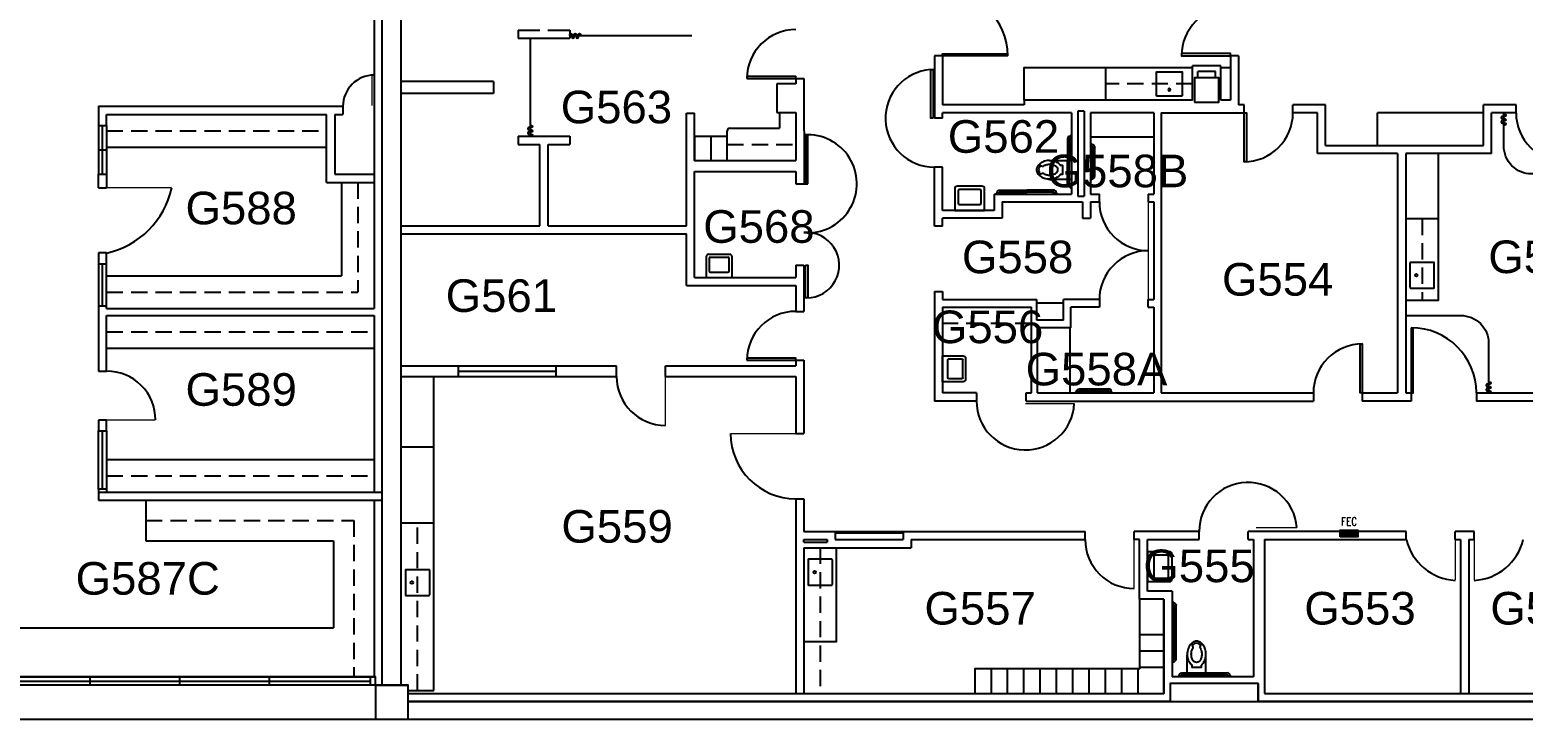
# Model space of a CAD drawing. Header units: inches. Extents: x -3235 to 3329, y 100 to 2924.
# Drawn here: x 914 to 2014, y 154 to 662 of the extents above; entities that cross this region are included whole.
import ezdxf
from ezdxf.enums import TextEntityAlignment as Align

# ---------------------------------------------------------------- set-up
doc = ezdxf.new("R2010")
doc.units = ezdxf.units.IN
doc.header["$LTSCALE"] = 96
doc.header["$MEASUREMENT"] = 0
doc.linetypes.add('HIDDEN2', pattern=[0.1875, 0.125, -0.0625])
doc.layers.get('0').update_dxf_attribs({"linetype": 'CONTINUOUS'})
doc.layers.get('DEFPOINTS').update_dxf_attribs({"color": 31, "linetype": 'CONTINUOUS'})
for name, color, linetype in [('A-ANNO-ROOM', 4, 'CONTINUOUS'), ('A-COLS', 5, 'CONTINUOUS'), ('A-DOOR', 2, 'CONTINUOUS'), ('A-FLOR-CASE', 3, 'CONTINUOUS'), ('A-FLOR-CASE-UPPR', 3, 'HIDDEN2'), ('A-FLOR-PFIX', 2, 'CONTINUOUS'), ('A-GLAZ', 2, 'CONTINUOUS'), ('A-GLAZ-SILL', 1, 'CONTINUOUS'), ('A-WALL-FULL', 6, 'CONTINUOUS')]:
    doc.layers.add(name, color=color, linetype=linetype)
doc.styles.add('ARIAL', font='arial.ttf')
doc.styles.add('RomanS', font='romans.shx', dxfattribs={"width": 0.8})

# ---------------------------------------------------------------- blocks, each defined once
blk = doc.blocks.new('A$C701A6502')
for p, q in [((0, 9), (0, -9)), ((17.5, 9.5), (0.5, 9.5)), ((18, -9), (18, 9)), ((0.5, -9.5), (17.5, -9.5))]:
    blk.add_line(p, q)
blk.add_circle((4.8, 0), 0.955)
for centre, start, end in [((0.5, 9), 90, 180), ((17.5, 9), 0, 90), ((0.5, -9), 180, 270), ((17.5, -9), 270, 0)]:
    blk.add_arc(centre, 0.477, start, end)
blk = doc.blocks.new('P2477016')
for p, q in [((-2.504894, -21.068753), (-2.504894, -21.068753)), ((-3.603083, -23.831759), (-3.603083, -23.831759))]:
    blk.add_line(p, q)
for points in [[(-6.93083, -16.399601, -0.022673), (-7, -14.875), (-7, 0), (-3.020761, 0), (0, 0), (3.020761, 0), (7, 0), (7, -14.875)], [(-6.937926, -16.211212, -0.074934), (-6.387938, -12.562014, -0.085426), (-4.920528, -9.670474, -0.066386), (-3.550098, -8.264603), (-3.550098, -6.711212), (3.449902, -6.711212), (3.449902, -8.264603, -0.066386), (4.820333, -9.670474, -0.085426), (6.287743, -12.562014, -0.111314), (6.709134, -17.991061)], [(3.991504, -23.722377, -0.562484), (3.158962, -23.529526), (2.424162, -21.300368, -0.238976), (2.492058, -20.853364, 0.08035), (3.421006, -18.976205, 0.074934), (3.837731, -16.211212, 0.074934), (3.421006, -13.446218, 0.085426), (2.414145, -11.462194, 0.066386), (1.597345, -10.624271, 0.330534), (-1.69754, -10.624271, 0.066386), (-2.51434, -11.462194, 0.085426), (-3.521201, -13.446218, 0.074934), (-3.937926, -16.211212, 0.074934), (-3.521201, -18.976205, 0.08035), (-2.592253, -20.853364, -0.238976), (-2.524357, -21.300368), (-3.250575, -23.503493, -0.549653), (-4.069149, -23.710095)], [(0, -25.75, 0.143932), (2.498761, -25.015482, 0.107177), (4.949747, -22.564786, 0.077997), (6.431696, -19.212481, 0.065232), (7, -14.875)], [(-4.023967, -23.748064, 0.06085), (-2.498761, -25.015482, 0.143932), (0, -25.75)], [(-2.976493, -22.67201, 0.063273), (-1.687041, -23.754089, 0.143932), (0, -24.25)], [(0, -24.25, 0.143932), (1.687041, -23.754089, 0.059203), (2.902316, -22.750942)]]:
    blk.add_lwpolyline(points, format="xyb")
for centre, radius, start, end in [((5.443363, -16.211212), 12.38129, 180, 197.141641), ((2.746106, -17.043143), 9.558648, 197.141641, 216.672481), ((1.035634, -18.316811), 7.426057, 216.672481, 226.574161)]:
    blk.add_arc(centre, radius, start, end)
blk = doc.blocks.new('A$C12464A01')
for p, q in [((0.75, 12.75), (0.5, 12.75)), ((0.75, 11.25), (0.5, 11.25)), ((1, 13.5), (0.75, 13.25)), ((0.75, 13.25), (0.75, 10.75)), ((1.5, 13.5), (1, 13.5)), ((0.75, 10.75), (1, 10.5)), ((1, 10.5), (1.5, 10.5))]:
    blk.add_line(p, q)
for points in [[(0.75, -12.75), (0.5, -12.75, -0.4142136), (-1.5, -10.75), (-1.5, 10.75)], [(0.75, -11.25), (0.5, -11.25, -0.4142136), (0, -10.75), (0, 10.75)]]:
    blk.add_lwpolyline(points, format="xyb")
blk.add_lwpolyline([(1.5, -13.5), (1, -13.5), (0.75, -13.25), (0.75, -10.75), (1, -10.5), (1.5, -10.5)])
for radius in [2, 0.5]:
    blk.add_arc((0.5, 10.75), radius, 90, 180)
blk = doc.blocks.new('A$C1D080207')
blk.add_hatch(color=256).paths.add_polyline_path([(0, 0), (5, 0), (5, 13), (0, 13)])
blk.add_lwpolyline([(0, 13), (5, 13), (5, 0), (0, 0)], close=True)
at = {"style": 'RomanS', "width": 0.8, "flags": 4}
blk.add_attdef('FEC', text='', height=6, rotation=90, dxfattribs=at).set_placement((13.7, 6.6), align=Align.CENTER)
blk = doc.blocks.new('TRA_GrabBar_42')
for points in [[(0, 22.5), (0.5, 22.5), (0.75, 22.25), (0.75, 19.75), (0.5, 19.5), (0, 19.5)], [(0, -22.5), (0.5, -22.5), (0.75, -22.25), (0.75, -19.75), (0.5, -19.5), (0, -19.5)]]:
    blk.add_lwpolyline(points)
for points in [[(0.75, 21.75), (1, 21.75, -0.4142136), (3, 19.75), (3, 0)], [(0.75, 20.25), (1, 20.25, -0.4142136), (1.5, 19.75), (1.5, 0)], [(0.75, -20.25), (1, -20.25, 0.4142136), (1.5, -19.75), (1.5, 0)], [(0.75, -21.75), (1, -21.75, 0.4142136), (3, -19.75), (3, 0)]]:
    blk.add_lwpolyline(points, format="xyb")
blk = doc.blocks.new('TRA_GrabBar_36')
for points in [[(0, 19.5), (0.5, 19.5), (0.75, 19.25), (0.75, 16.75), (0.5, 16.5), (0, 16.5)], [(0, -19.5), (0.5, -19.5), (0.75, -19.25), (0.75, -16.75), (0.5, -16.5), (0, -16.5)]]:
    blk.add_lwpolyline(points)
for points in [[(0.75, 18.75), (1, 18.75, -0.4142136), (3, 16.75), (3, 0)], [(0.75, 17.25), (1, 17.25, -0.4142136), (1.5, 16.75), (1.5, 0)], [(0.75, -18.75), (1, -18.75, 0.4142136), (3, -16.75), (3, 0)], [(0.75, -17.25), (1, -17.25, 0.4142136), (1.5, -16.75), (1.5, 0)]]:
    blk.add_lwpolyline(points, format="xyb")
blk = doc.blocks.new('TRA_GrabBar_42x36')
blk.add_blockref('TRA_GrabBar_42', (0, 33))
at = {"rotation": 90}
blk.add_blockref('TRA_GrabBar_36', (24, 0), dxfattribs=at)
blk = doc.blocks.new('A$C565E4757')
for p, q in [((-9.5, 15.3), (-9.5, 0)), ((7.8, 17), (-7.8, 17)), ((-7.3, 14), (-7.3, 4.7)), ((6.5, 14.8), (-6.5, 14.8)), ((7.3, 4.7), (7.3, 14)), ((9.5, 0), (9.5, 15.3)), ((-9.5, 0), (9.5, 0)), ((-6.5, 3.9), (6.5, 3.9))]:
    blk.add_line(p, q)
for centre, radius, start, end in [((-7.8, 15.3), 1.73, 90, 180), ((-6.5, 14), 0.864, 90, 180), ((6.5, 14), 0.864, 0, 90), ((7.8, 15.3), 1.73, 0, 90), ((-6.5, 4.7), 0.864, 180, 270), ((6.5, 4.7), 0.864, 270, 0)]:
    blk.add_arc(centre, radius, start, end)
blk = doc.blocks.new('W-LAV2')
for p, q in [((17, 11), (1, 11)), ((1, 11), (1, -11)), ((5.5, 7.5), (5.5, -7.5)), ((15.5, 8.5), (6.5, 8.5)), ((16.5, -7.5), (16.5, 7.5)), ((19, -9), (19, 9)), ((6.5, -8.5), (15.5, -8.5)), ((1, -11), (17, -11))]:
    blk.add_line(p, q)
for centre, radius, start, end in [((17, 9), 2, 0, 90), ((6.5, 7.5), 1, 90, 180), ((15.5, 7.5), 1, 0, 90), ((6.5, -7.5), 1, 180, 270), ((15.5, -7.5), 1, 270, 0), ((17, -9), 2, 270, 0)]:
    blk.add_arc(centre, radius, start, end)

msp = doc.modelspace()

# ---------------------------------------------------------------- linework, layer by layer
at = {"layer": 'A-COLS'}
msp.add_lwpolyline([(1771.5, 608.5), (1789.5, 608.5), (1789.5, 626.5), (1771.5, 626.5)], close=True, dxfattribs=at)
at = {"layer": 'A-DOOR'}
msp.add_line((1484.1, 548.5), (1486.9, 548.5), dxfattribs=at)
for points in [[(1798, 678.7, 0.414214), (1762, 642.7)], [(1577.3, 632.6, 0.962481), (1580, 560.7)], [(1808, 564.7, 0.414214), (1844, 600.7)], [(2008.3, 600.7, 0.414214), (2044.3, 564.7)], [(1484, 512.5, 1.039969), (1486.9, 584.5)], [(1701.5, 535.2, 0.414214), (1737.5, 499.2)], [(1485.9, 464.4, 1.039969), (1484, 512.5)], [(1737.5, 499.2, 0.414214), (1701.5, 463.2)], [(1895.1, 430.5, 0.414214), (1859.1, 394.5)], [(1611, 388.5, 0.97428), (1683, 386.6)], [(1846.9, 295.3, 0.962481), (1775, 292.5)], [(1691, 286.5, 0.414214), (1727, 250.5)]]:
    msp.add_lwpolyline(points, format="xyb", dxfattribs=at)
for points in [[(1634, 642.7), (1586, 642.7), (1586, 644.2), (1634, 644.2)], [(1442, 626), (1478, 626), (1478, 627.5), (1442, 627.5)], [(1486.9, 548.5), (1486.9, 584.5), (1485.1, 584.5), (1485.1, 548.5)], [(1931.1, 442.5), (1931.1, 394.5), (1932.6, 394.5), (1932.6, 442.5)], [(1442, 418.5), (1478, 418.5), (1478, 420), (1442, 420)]]:
    msp.add_lwpolyline(points, dxfattribs=at)
for points in [[(1798, 642.7), (1798, 644.4), (1762, 644.4), (1762, 642.7)], [(1579, 596.7), (1577.3, 596.7), (1577.3, 632.7), (1579, 632.7)], [(1808, 600.7), (1809.8, 600.7), (1809.8, 564.7), (1808, 564.7)], [(1485.1, 488.5), (1486.9, 488.5), (1486.9, 464.5), (1485.1, 464.5)], [(1895.1, 394.5), (1893.4, 394.5), (1893.4, 430.5), (1895.1, 430.5)]]:
    msp.add_lwpolyline(points, close=True, dxfattribs=at)
at = {"layer": 'A-DOOR', "const_width": 1}
for points in [[(1166, 628.5), (1166, 605.9)], [(970.5, 545.5), (1018.5, 545.5)], [(1737.5, 463.2), (1737.5, 535.2)], [(1382, 406.5), (1382, 370.5)], [(1683, 386.6), (1647, 386.6)], [(970.5, 374.5), (1006.5, 374.5)], [(1478, 364.5), (1430, 364.5)], [(1727, 286.5), (1727, 250.5)], [(1846.9, 295.3), (1816.9, 295.3)], [(1963.5, 286.5), (1963.5, 256.5)], [(1977.5, 286.5), (1977.5, 256.5)]]:
    msp.add_lwpolyline(points, dxfattribs=at)
at = {"layer": 'A-DOOR'}
for centre, radius, start, end in [((1586, 642.7), 48, 360, 90), ((1478, 626), 36, 90, 180), ((1167.5, 605.5), 23, 90, 180), ((956.9, 559.1), 63.1, 282.4796, 347.5204), ((1478, 418.5), 36, 90, 180), ((1931.1, 394.5), 48, 0, 90), ((970.7, 374.7), 35.8, 359.7335, 90.2665), ((1382, 406.5), 36, 180, 270), ((1478, 364.5), 48, 180, 270), ((1965.5, 295.4), 39, 193.247, 267.1418), ((1975.6, 295.4), 39, 272.8582, 346.753)]:
    msp.add_arc(centre, radius, start, end, dxfattribs=at)
at = {"layer": 'A-FLOR-CASE'}
for p, q in [((1706, 634), (1706, 610)), ((1791, 634), (1798, 634)), ((1466, 601), (1466, 589.4)), ((1984.3, 600.7), (1906.3, 600.7)), ((1906.3, 576.7), (1906.3, 600.7)), ((1415.5, 583.4), (1415.5, 565.5)), ((1429.5, 589.4), (1466, 589.4)), ((970.5, 575.5), (1132.5, 575.5)), ((1741, 582.7), (1695, 582.7)), ((1143.5, 549.5), (1143.5, 480.6)), ((1951.1, 522.7), (1927.1, 522.7)), ((970.5, 480.6), (1143.5, 480.6)), ((1675, 460.5), (1655.5, 460.5)), ((1680, 394.5), (1680, 442.5)), ((970.5, 427.4), (1167.5, 427.4)), ((1211.5, 175.3), (1211.5, 406.5)), ((1211.5, 354.5), (1187.5, 354.5)), ((970.5, 345.5), (1167.5, 345.5)), ((999.5, 315.5), (999.5, 285.5)), ((1211.5, 298.5), (1187.5, 298.5)), ((999.5, 285.5), (1137.5, 285.5)), ((1137.5, 285.5), (1137.5, 221.5)), ((896.5, 221.5), (1137.5, 221.5)), ((1731, 216.5), (1749, 216.5)), ((1731, 204.5), (1749, 204.5)), ((1621.7, 191.2), (1621.7, 173.2)), ((1633.7, 191.2), (1633.7, 173.2)), ((1645.7, 191.2), (1645.7, 173.2)), ((1657.7, 191.2), (1657.7, 173.2)), ((1669.7, 191.2), (1669.7, 173.2)), ((1681.7, 191.2), (1681.7, 173.2)), ((1693.7, 191.2), (1693.7, 173.2)), ((1705.7, 191.2), (1705.7, 173.2)), ((1717.7, 191.2), (1717.7, 173.2)), ((1729.7, 191.2), (1729.7, 173.2)), ((1731, 192.5), (1749, 192.5)), ((1192.5, 175.3), (1211.5, 175.3))]:
    msp.add_line(p, q, dxfattribs=at)
for points in [[(1706, 610), (1646, 610), (1646, 634), (1770, 634)], [(1427.5, 583.4), (1403.5, 583.4), (1403.5, 565.5), (1427.5, 565.5), (1427.5, 587.4)], [(1927.1, 522.7), (1927.1, 462.7), (1951.1, 462.7), (1951.1, 570.7)], [(1484, 211.3), (1508, 211.3), (1508, 280.5)]]:
    msp.add_lwpolyline(points, dxfattribs=at)
msp.add_lwpolyline([(1749, 242.5), (1731, 242.5), (1731, 191.2), (1609.7, 191.2), (1609.7, 173.2), (1749, 173.2)], close=True, dxfattribs=at)
msp.add_arc((1429.5, 587.4), 2, 90, 180, dxfattribs=at)
at = {"layer": 'A-FLOR-CASE-UPPR'}
for p, q in [((1770, 622), (1706, 622)), ((970.5, 587.5), (1132.5, 587.5)), ((1427.5, 577.4), (1478, 577.4)), ((1155.5, 549.5), (1155.5, 468.6)), ((1939.1, 522.7), (1939.1, 462.7)), ((970.5, 468.6), (1155.5, 468.6)), ((1651.5, 445.7), (1586, 445.7)), ((970.5, 439.4), (1167.5, 439.4)), ((970.5, 333.5), (1167.5, 333.5)), ((999.5, 300.5), (1152.5, 300.5)), ((1152.5, 300.5), (1152.5, 185.3)), ((1199.5, 175.3), (1199.5, 298.5)), ((1496, 280.5), (1496, 173.2))]:
    msp.add_line(p, q, dxfattribs=at)
at = {"layer": 'A-FLOR-PFIX'}
for p, q in [((1282.5, 655.7), (1282.5, 583.5)), ((1311.5, 657.6), (1401.5, 657.6)), ((1753, 277.5), (1737, 277.5)), ((1737, 277.5), (1737, 255.5)), ((1751.5, 275), (1742.5, 275)), ((1755, 257.5), (1755, 275.5)), ((1741.5, 274), (1741.5, 259)), ((1752.5, 259), (1752.5, 274)), ((1737, 255.5), (1753, 255.5)), ((1742.5, 258), (1751.5, 258))]:
    msp.add_line(p, q, dxfattribs=at)
for points in [[(1311.5, 657.6), (1311.5, 658.4, -1), (1313.1, 658.4), (1313.1, 656.5, 1), (1314.7, 656.5), (1314.7, 658.4, -1), (1316.3, 658.4), (1316.3, 656.5, 1), (1317.9, 656.5), (1317.9, 658.4, -1), (1319.5, 658.4), (1319.5, 657.6)], [(1999.3, 599.6), (2000, 599.6, -1), (2000, 598), (1998.2, 598, 1), (1998.2, 596.4), (2000, 596.4, -1), (2000, 594.8), (1998.2, 594.8, 1), (1998.2, 593.2), (2000, 593.2, -1), (2000, 591.7), (1999.3, 591.7)], [(2050.3, 555.7), (2019.8, 555.7, -0.414214), (1999.3, 576.2), (1999.3, 600.7)], [(1282.5, 591.4), (1283.3, 591.4, -1), (1283.3, 589.8), (1281.4, 589.8, 1), (1281.4, 588.2), (1283.3, 588.2, -1), (1283.3, 586.6), (1281.4, 586.6, 1), (1281.4, 585), (1283.3, 585, -1), (1283.3, 583.5), (1282.5, 583.5)], [(1927.1, 451.5), (1967.6, 451.5, -0.414214), (1988.1, 431), (1988.1, 394.5)], [(1988.1, 402.5), (1988.9, 402.5, -1), (1988.9, 400.9), (1987.1, 400.9, 1), (1987.1, 399.3), (1988.9, 399.3, -1), (1988.9, 397.7), (1987.1, 397.7, 1), (1987.1, 396.1), (1988.9, 396.1, -1), (1988.9, 394.5), (1988.1, 394.5)], [(1755.7, 240), (1756, 240, -0.414214), (1758, 238)], [(1755.7, 238.5), (1756, 238.5, -0.414214), (1756.5, 238)], [(1755.7, 198), (1756, 198, 0.414214), (1756.5, 198.5), (1756.5, 238)], [(1755.7, 196.5), (1756, 196.5, 0.414214), (1758, 198.5), (1758, 238)], [(1773, 211.6, 0.143932), (1770.5, 210.9, 0.107177), (1768.1, 208.4, 0.077997), (1766.6, 205.1, 0.065232), (1766, 200.8)], [(1777.1, 209.6, 0.549653), (1776.3, 209.4), (1775.5, 207.2, 0.238976), (1775.6, 206.7, -0.08035), (1776.5, 204.9, -0.074934), (1776.9, 202.1, -0.074934), (1776.5, 199.3, -0.085426), (1775.5, 197.3, -0.066386), (1774.7, 196.5, -0.330534), (1771.4, 196.5, -0.066386), (1770.6, 197.3, -0.085426), (1769.6, 199.3, -0.074934), (1769.2, 202.1, -0.074934), (1769.6, 204.9, -0.08035), (1770.5, 206.7, 0.238976), (1770.6, 207.2), (1769.9, 209.4, 0.562484), (1769, 209.6)], [(1773, 210.1, 0.143932), (1771.3, 209.6, 0.059203), (1770.1, 208.6)], [(1777, 209.6, 0.06085), (1775.5, 210.9, 0.143932), (1773, 211.6)], [(1776, 208.5, 0.063273), (1774.7, 209.6, 0.143932), (1773, 210.1)], [(1766, 200.8), (1766, 185.9), (1780, 185.9), (1780, 200.8, 0.022673), (1779.9, 202.3)], [(1766.3, 203.9, 0.111314), (1766.7, 198.4, 0.085426), (1768.2, 195.5, 0.066386), (1769.6, 194.1), (1769.6, 192.6), (1776.6, 192.6), (1776.6, 194.1, 0.066386), (1777.9, 195.5, 0.085426), (1779.4, 198.4, 0.074934), (1779.9, 202.1)], [(1760.2, 186), (1760.2, 186.2, -0.414214), (1762.2, 188.3), (1795.7, 188.3)], [(1797.7, 186), (1797.7, 186.2, 0.414214), (1795.7, 188.3)], [(1761.7, 186), (1761.7, 186.2, -0.414214), (1762.2, 186.8), (1795.7, 186.8)], [(1796.2, 186), (1796.2, 186.2, 0.414214), (1795.7, 186.8)]]:
    msp.add_lwpolyline(points, format="xyb", dxfattribs=at)
for points in [[(1755, 240.8), (1755.5, 240.8), (1755.7, 240.5), (1755.7, 238), (1755.5, 237.8), (1755, 237.8)], [(1755, 195.8), (1755.5, 195.8), (1755.7, 196), (1755.7, 198.5), (1755.5, 198.8), (1755, 198.8)], [(1759.5, 185.3), (1759.5, 185.8), (1759.7, 186), (1762.2, 186), (1762.5, 185.8), (1762.5, 185.3)], [(1798.5, 185.3), (1798.5, 185.8), (1798.2, 186), (1795.7, 186), (1795.5, 185.8), (1795.5, 185.3)]]:
    msp.add_lwpolyline(points, dxfattribs=at)
for centre, radius, start, end in [((1742.5, 274), 1, 90, 180), ((1751.5, 274), 1, 0, 90), ((1753, 275.5), 2, 0, 90), ((1742.5, 259), 1, 180, 270), ((1751.5, 259), 1, 270, 0), ((1753, 257.5), 2, 270, 0), ((1772, 204.2), 7.43, 36.6725, 46.5742), ((1770.3, 202.9), 9.56, 17.1416, 36.6725), ((1767.6, 202.1), 12.4, 0, 17.1416)]:
    msp.add_arc(centre, radius, start, end, dxfattribs=at)
at = {"layer": 'A-GLAZ'}
for p, q in [((967.5, 555.5), (967.5, 591.5)), ((964.5, 573.5), (970.5, 573.5)), ((967.5, 458.5), (967.5, 489.5)), ((1229.5, 410.5), (1301.5, 410.5)), ((967.5, 323.5), (967.5, 366.5)), ((892.5, 182.3), (1164.5, 182.3)), ((958.5, 179.3), (958.5, 185.3)), ((1024.5, 179.3), (1024.5, 185.3)), ((1090.5, 179.3), (1090.5, 185.3))]:
    msp.add_line(p, q, dxfattribs=at)
at = {"layer": 'A-GLAZ-SILL'}
for p, q in [((964.5, 591.5), (964.5, 555.5)), ((970.5, 591.5), (970.5, 555.5)), ((964.5, 489.5), (964.5, 458.5)), ((970.5, 458.5), (970.5, 489.5)), ((1229.5, 414.5), (1301.5, 414.5)), ((1229.5, 406.5), (1301.5, 406.5)), ((964.5, 323.5), (964.5, 366.5)), ((970.5, 366.5), (970.5, 321.5)), ((892.5, 185.3), (1167.5, 185.3)), ((1168.5, 179.3), (892.5, 179.3))]:
    msp.add_line(p, q, dxfattribs=at)
at = {"layer": 'A-WALL-FULL'}
for p, q in [((1173.5, 179.3), (1173.5, 1115.5)), ((1187.5, 179.3), (1187.5, 1121.5)), ((1167.5, 858.5), (1167.5, 456.6)), ((1273.5, 661.7), (1273.5, 655.7)), ((1273.5, 661.7), (1289.5, 661.7)), ((1295.5, 661.7), (1311.5, 661.7)), ((1311.5, 661.7), (1311.5, 655.7)), ((1273.5, 655.7), (1311.5, 655.7)), ((1580, 642.7), (1580, 596.7)), ((1586, 642.7), (1580, 642.7)), ((1586, 642.7), (1586, 606.7)), ((1804, 642.7), (1798, 642.7)), ((1798, 642.7), (1798, 610)), ((1804, 642.7), (1804, 606.7)), ((1791, 635.2), (1770, 635.2)), ((1770, 610), (1770, 635.2)), ((1787, 631.2), (1774, 631.2)), ((1774, 626.5), (1774, 631.2)), ((1787, 626.5), (1787, 631.2)), ((1791, 610), (1791, 635.2)), ((1255.5, 623.9), (1187.5, 623.9)), ((1255.5, 623.9), (1255.5, 614.9)), ((1478, 622), (1464, 622)), ((1464, 622), (1464, 601)), ((1478, 626), (1484, 626)), ((1478, 626), (1478, 622)), ((1484, 626), (1484.1, 548.5)), ((964.5, 605.5), (1144.5, 605.5)), ((964.5, 605.5), (964.5, 599.5)), ((1144.5, 605.5), (1144.5, 599.5)), ((1255.5, 614.9), (1187.5, 614.9)), ((1646, 606.7), (1586, 606.7)), ((1770, 610), (1646, 610)), ((1646, 610), (1646, 606.7)), ((1798, 610), (1791, 610)), ((1808, 606.7), (1804, 606.7)), ((1808, 600.7), (1808, 606.7)), ((1844, 600.7), (1844, 606.7)), ((1868, 606.7), (1844, 606.7)), ((1868, 576.7), (1868, 606.7)), ((1984.3, 576.7), (1984.3, 606.7)), ((2008.3, 606.7), (1984.3, 606.7)), ((2008.3, 600.7), (2008.3, 606.7)), ((964.5, 599.5), (964.5, 591.5)), ((970.5, 599.5), (1132.5, 599.5)), ((970.5, 591.5), (970.5, 599.5)), ((1132.5, 549.5), (1132.5, 599.5)), ((1138.5, 599.5), (1138.5, 555.5)), ((1138.5, 599.5), (1144.5, 599.5)), ((1397.6, 517.5), (1397.6, 600.5)), ((1397.6, 600.5), (1403.5, 600.5)), ((1403.5, 565.5), (1403.5, 600.5)), ((1464, 601), (1478, 601)), ((1478, 601), (1478, 565.5)), ((1586, 596.7), (1580, 596.7)), ((1681, 600.7), (1586, 600.7)), ((1586, 596.7), (1586, 600.7)), ((1681, 600.7), (1681, 540.7)), ((1685.6, 602), (1685.6, 539.3)), ((1690.4, 602), (1685.6, 602)), ((1690.4, 602), (1690.4, 539.3)), ((1741.5, 600.7), (1695, 600.7)), ((1695, 600.7), (1695, 540.7)), ((1741.5, 600.7), (1741.5, 540.7)), ((1747, 600.7), (1808, 600.7)), ((1747, 600.7), (1747, 394.5)), ((1862, 600.7), (1844, 600.7)), ((1862, 570.7), (1862, 600.7)), ((1990.3, 570.7), (1990.3, 600.7)), ((2008.3, 600.7), (1990.3, 600.7)), ((964.5, 591.5), (970.5, 591.5)), ((1273.6, 583.5), (1273.6, 577.5)), ((1273.6, 583.5), (1311.6, 583.5)), ((1311.6, 583.5), (1311.6, 577.5)), ((1273.6, 577.5), (1289.6, 577.5)), ((1289.6, 517.5), (1289.6, 577.5)), ((1295.6, 517.5), (1295.6, 577.5)), ((1295.6, 577.5), (1311.6, 577.5)), ((1868, 576.7), (1984.3, 576.7)), ((1403.5, 565.5), (1478, 565.5)), ((1921.1, 570.7), (1862, 570.7)), ((1921.1, 570.7), (1921.1, 394.5)), ((1990.3, 570.7), (1927.1, 570.7)), ((1927.1, 570.7), (1927.1, 394.5)), ((964.5, 545.5), (964.5, 555.5)), ((964.5, 555.5), (970.5, 555.5)), ((970.5, 555.5), (970.5, 545.5)), ((1138.5, 555.5), (1167.5, 555.5)), ((1403.5, 479.5), (1403.5, 557.5)), ((1403.5, 557.5), (1478, 557.5)), ((1478, 557.5), (1478, 548.5)), ((1580, 517.2), (1580, 560.7)), ((1586, 560.7), (1580, 560.7)), ((1586, 528.7), (1586, 560.7)), ((964.5, 545.5), (970.5, 545.5)), ((1132.5, 549.5), (1167.5, 549.5)), ((1478, 548.5), (1484, 548.5)), ((1624, 540.7), (1624, 528.7)), ((1624, 540.7), (1681, 540.7)), ((1685.6, 539.3), (1690.4, 539.3)), ((1695, 540.7), (1701.5, 540.7)), ((1701.5, 535.2), (1701.5, 540.7)), ((1737.5, 540.7), (1741.5, 540.7)), ((1737.5, 540.7), (1737.5, 535.2)), ((1624, 528.7), (1586, 528.7)), ((1630, 535.2), (1630, 523.2)), ((1630, 535.2), (1689, 535.2)), ((1689, 535.2), (1689, 523.2)), ((1695, 535.2), (1695, 523.2)), ((1695, 535.2), (1701.5, 535.2)), ((1737.5, 535.2), (1741.5, 535.2)), ((1741.5, 535.2), (1741.5, 463.2)), ((1187.6, 517.5), (1289.6, 517.5)), ((1295.6, 517.5), (1397.6, 517.5)), ((1586, 517.2), (1580, 517.2)), ((1630, 523.2), (1586, 523.2)), ((1586, 517.2), (1586, 523.2)), ((1689, 523.2), (1695, 523.2)), ((1187.6, 511.5), (1397.6, 511.5)), ((1397.6, 473.5), (1397.6, 511.5)), ((970.5, 497.5), (964.5, 497.5)), ((964.5, 497.5), (964.5, 489.5)), ((970.5, 489.5), (970.5, 497.5)), ((964.5, 489.5), (970.5, 489.5)), ((1478, 488.5), (1478, 479.5)), ((1478, 488.5), (1484, 488.5)), ((1484, 488.5), (1484, 454.5)), ((1397.6, 473.5), (1478, 473.5)), ((1403.5, 479.5), (1478, 479.5)), ((1478, 473.5), (1478, 454.3)), ((1580, 469.2), (1586, 469.2)), ((1580, 469.2), (1580, 388.5)), ((1586, 469.2), (1586, 463.2)), ((1586, 463.2), (1655.5, 463.2)), ((1655.5, 448), (1655.5, 463.2)), ((1701.5, 463.2), (1675, 463.2)), ((1675, 448), (1675, 463.2)), ((1701.5, 463.2), (1701.5, 457.7)), ((1737.5, 457.7), (1737.5, 463.2)), ((1737.5, 463.2), (1741.5, 463.2)), ((964.5, 458.5), (970.5, 458.5)), ((964.5, 458.5), (964.5, 410.5)), ((970.5, 456.6), (970.5, 458.5)), ((970.5, 456.6), (1167.5, 456.6)), ((970.5, 410.5), (970.5, 451.4)), ((970.5, 451.4), (1167.5, 451.4)), ((1167.5, 451.4), (1167.5, 321.5)), ((1478, 454.5), (1484, 454.5)), ((1586, 457.7), (1651.5, 457.7)), ((1586, 457.7), (1586, 394.5)), ((1651.5, 394.5), (1651.5, 457.7)), ((1701.5, 457.7), (1680.5, 457.7)), ((1680.5, 442.5), (1680.5, 457.7)), ((1737.5, 457.7), (1741.5, 457.7)), ((1741.5, 457.7), (1741.5, 394.5)), ((1675, 448), (1655.5, 448)), ((1680.5, 442.5), (1656, 442.5)), ((1656, 394.5), (1656, 442.5)), ((1478, 418.5), (1478, 414.5)), ((1478, 418.5), (1484, 418.5)), ((1484, 418.5), (1484, 364.5)), ((964.5, 410.5), (970.5, 410.5)), ((1187.5, 414.5), (1229.5, 414.5)), ((1229.5, 406.5), (1229.5, 414.5)), ((1301.5, 414.5), (1346, 414.5)), ((1301.5, 406.5), (1301.5, 414.5)), ((1346, 406.5), (1346, 414.5)), ((1382, 414.5), (1478, 414.5)), ((1382, 406.5), (1382, 414.5)), ((1187.5, 406.5), (1229.5, 406.5)), ((1301.5, 406.5), (1346, 406.5)), ((1382, 406.5), (1478, 406.5)), ((1478, 406.5), (1478, 364.5)), ((1611, 388.5), (1580, 388.5)), ((1611, 394.5), (1586, 394.5)), ((1611, 394.5), (1611, 388.5)), ((1647.5, 388.5), (1647.5, 394.5)), ((1647.5, 394.5), (1651.5, 394.5)), ((1647.5, 388.5), (1859.1, 388.5)), ((1656, 394.5), (1741.5, 394.5)), ((1747, 394.5), (1859.1, 394.5)), ((1859.1, 394.5), (1859.1, 388.5)), ((1895.1, 394.5), (1921.1, 394.5)), ((1895.1, 394.5), (1895.1, 388.5)), ((1931.1, 388.5), (1895.1, 388.5)), ((1927.1, 394.5), (1931.1, 394.5)), ((1931.1, 394.5), (1931.1, 388.5)), ((1979.1, 394.5), (1979.1, 388.5)), ((1979.1, 394.5), (2111.1, 394.5)), ((2264, 388.5), (1979.1, 388.5)), ((970.5, 374.5), (964.5, 374.5)), ((964.5, 374.5), (964.5, 366.5)), ((970.5, 366.5), (970.5, 374.5)), ((964.5, 366.5), (970.5, 366.5)), ((1478, 364.5), (1484, 364.5)), ((970.5, 323.5), (964.5, 323.5)), ((964.5, 323.5), (964.5, 315.5)), ((964.5, 321.5), (1173.5, 321.5)), ((964.5, 315.5), (1173.5, 315.5)), ((1167.5, 315.5), (1167.5, 185.3)), ((1478, 316.5), (1478, 173.2)), ((1478, 316.5), (1484, 316.5)), ((1484, 316.5), (1484, 292.5)), ((1484, 292.5), (1507, 292.5)), ((1484, 286.5), (1501, 286.5)), ((1484, 284.5), (1484, 286.5)), ((1501, 286.5), (1501, 284.5)), ((1507, 292.5), (1507, 286.5)), ((1507, 292.5), (1557, 292.5)), ((1507, 286.5), (1557, 286.5)), ((1557, 292.5), (1557, 286.5)), ((1557, 292.5), (1691, 292.5)), ((1563, 286.5), (1563, 280.5)), ((1563, 286.5), (1691, 286.5)), ((1577.5, 286.5), (1657.5, 286.5)), ((1691, 286.5), (1691, 292.5)), ((1775, 292.5), (1727, 292.5)), ((1727, 286.5), (1727, 292.5)), ((1731, 286.5), (1727, 286.5)), ((1731, 242.5), (1731, 286.5)), ((1737, 248.5), (1737, 286.5)), ((1737, 286.5), (1775, 286.5)), ((1775, 286.5), (1775, 292.5)), ((1811, 286.5), (1811, 292.5)), ((1927.5, 292.5), (1811, 292.5)), ((1811, 286.5), (1815, 286.5)), ((1815, 286.5), (1815, 185.3)), ((1823, 286.5), (1927.5, 286.5)), ((1823, 286.5), (1823, 173.2)), ((1927.5, 286.5), (1927.5, 292.5)), ((1977.5, 292.5), (1963.5, 292.5)), ((1963.5, 286.5), (1963.5, 292.5)), ((1963.5, 286.5), (1967.5, 286.5)), ((1967.5, 286.5), (1967.5, 173.2)), ((1973.5, 286.5), (1973.5, 173.2)), ((1973.5, 286.5), (1977.5, 286.5)), ((1977.5, 286.5), (1977.5, 292.5)), ((1484, 284.5), (1501, 284.5)), ((1484, 280.5), (1484, 173.2)), ((1484, 280.5), (1563, 280.5)), ((1749, 242.5), (1731, 242.5)), ((1755, 248.5), (1737, 248.5)), ((1749, 242.5), (1749, 173.2)), ((1755, 248.5), (1755, 185.3)), ((1164.5, 185.3), (1164.5, 179.3)), ((1168.5, 179.3), (1192.5, 179.3)), ((1168.5, 179.3), (1168.5, 154.3)), ((1192.5, 154.3), (1192.5, 179.3)), ((1818.4, 180.6), (1753.6, 180.6)), ((1753.6, 180.6), (1753.6, 167.2)), ((1815, 185.3), (1755, 185.3)), ((1818.4, 180.6), (1818.4, 167.2)), ((1192.5, 173.2), (1749, 173.2)), ((1192.5, 167.2), (2309.5, 167.2)), ((1823, 173.2), (2200, 173.2)), ((892.5, 154.3), (1168.5, 154.3)), ((1168.5, 154.3), (2309.5, 154.3))]:
    msp.add_line(p, q, dxfattribs=at)
msp.add_lwpolyline([(1507.7, 291.4), (1556.6, 291.4), (1556.6, 291.3), (1507.7, 291.3)], close=True, dxfattribs=at)
at = {"layer": 'DEFPOINTS'}
msp.add_lwpolyline([(2309.5, 167.2), (1818.4, 167.2), (1818.4, 180.6), (1753.6, 180.6), (1753.6, 167.2), (1192.5, 167.2), (1192.5, 179.3), (1168.5, 179.3), (1168.5, 185.3), (561.5, 185.3), (561.5, 173.2), (286.5, 173.2), (286.5, 1056), (292.5, 1056), (292.5, 1074), (286.5, 1074), (286.5, 1505.5), (14.5, 1505.5)], dxfattribs=at)

# ---------------------------------------------------------------- block references
at = {"layer": 'A-FLOR-PFIX', "xscale": -1, "rotation": 270}
for name, p in [('A$C701A6502', (1753, 613)), ('A$C565E4757', (1586, 412.2))]:
    msp.add_blockref(name, p, dxfattribs=at)
at = {"layer": 'A-FLOR-PFIX'}
for name, p, rotation in [('TRA_GrabBar_42x36', (1681, 540.8), 90), ('A$C12464A01', (1696.5, 564.7), 180), ('P2477016', (1681, 558.7), 270), ('W-LAV2', (1606, 527.7), 90), ('A$C12464A01', (1697.5, 396), 270)]:
    msp.add_blockref(name, p, dxfattribs=dict(at, rotation=rotation))
for name, p in [('A$C565E4757', (1421.5, 479.5)), ('A$C701A6502', (1930.1, 481.1)), ('A$C701A6502', (1190.5, 254.8)), ('A$C701A6502', (1487, 262.5))]:
    msp.add_blockref(name, p, dxfattribs=at)
at = {"layer": 'A-WALL-FULL'}
ref = msp.add_blockref('A$C1D080207', (1891.8, 288.5), dxfattribs=dict(at, rotation=90))
ref.add_attrib('FEC', 'FEC', dxfattribs={"layer": '0', "height": 6, "style": 'RomanS', "width": 0.8}).set_placement((1885.3, 296.8), align=Align.CENTER)

# ---------------------------------------------------------------- texts
at = {"layer": 'A-ANNO-ROOM', "style": 'ARIAL'}
for s, p in [('G563', (1345.9, 593)), ('G562', (1630.9, 571.3)), ('G558B', (1714.8, 545.9)), ('G588', (1069.6, 518.6)), ('G568', (1450.8, 505)), ('G558', (1641.3, 482.6)), ('G552', (2028.9, 482.7)), ('G554', (1832.8, 466.1)), ('G561', (1261.2, 454.1)), ('G556', (1619.2, 431.1)), ('G558A', (1699.4, 400)), ('G589', (1069.6, 385)), ('G559', (1346.4, 284.2)), ('G555', (1774.9, 255.1)), ('G587C', (1000.8, 245.9)), ('G557', (1613.7, 223.9)), ('G553', (1893.4, 223.9)), ('G551', (2030.4, 223.9))]:
    msp.add_text(s, height=24, dxfattribs=at).set_placement(p, align=Align.CENTER)

doc.saveas('drawing.dxf')
